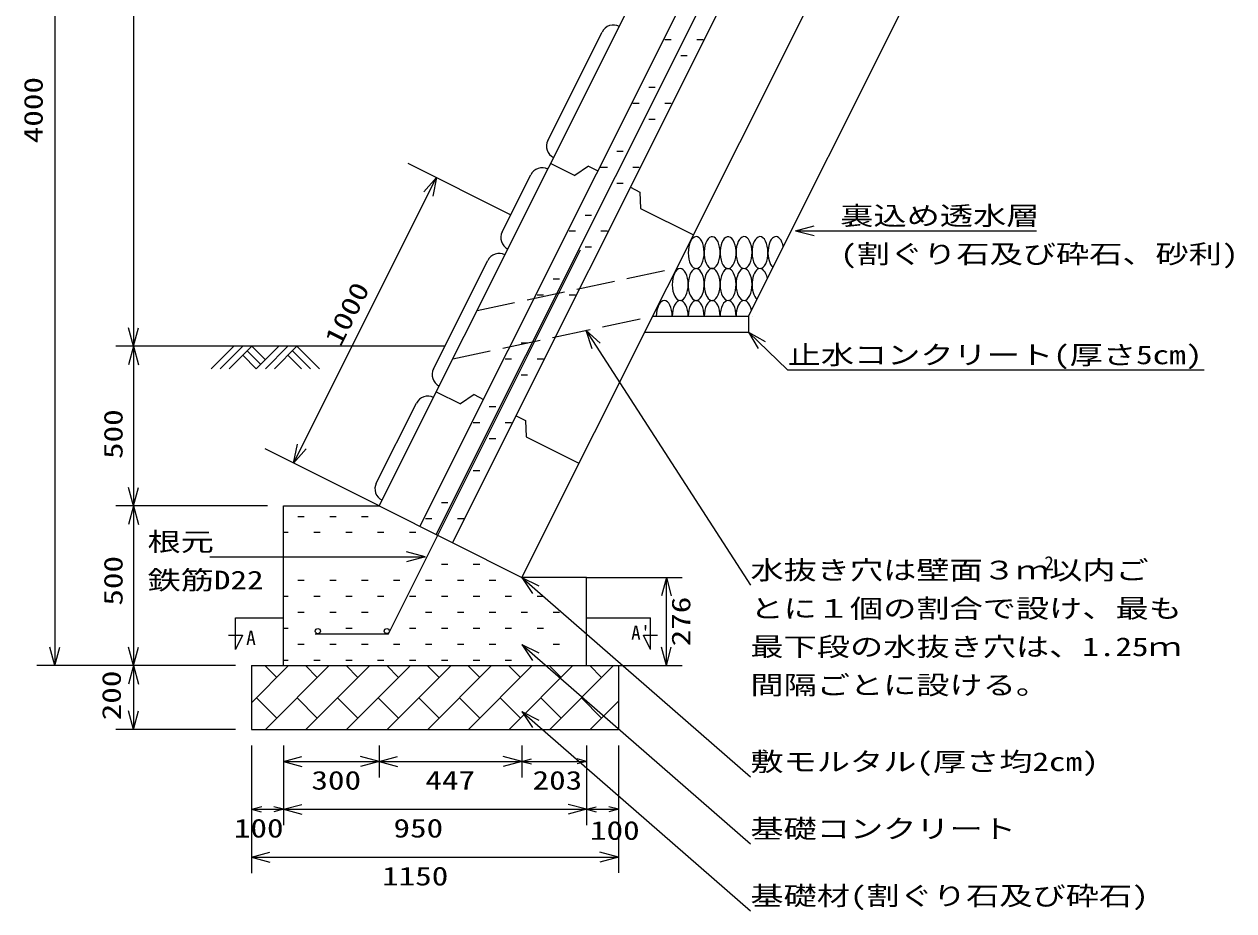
# Model space of a CAD drawing. Units: millimetres, scale not verified. Extents: x -10580 to 10511, y -7658 to 7278.
# Drawn here: x 5820 to 9610, y -488 to 2288 of the extents above; entities that cross this region are included whole.
import ezdxf
from ezdxf.enums import TextEntityAlignment as Align

# ---------------------------------------------------------------- set-up
doc = ezdxf.new("R2010")
doc.units = ezdxf.units.MM
doc.header["$LTSCALE"] = 40
doc.linetypes.add('DASHED3', pattern=[4, 3, -1])
doc.layers.add('0-0', color=7, linetype='Continuous')
doc.styles.add('ＭＳ ゴシック', font='')
doc.styles.get('ＭＳ ゴシック').set_extended_font_data('MS Gothic')

msp = doc.modelspace()

# ---------------------------------------------------------------- linework, layer by layer
at = {"layer": '0-0'}
for p, q in [((5915.79, 4279.69), (5915.79, 279.69)), ((6162.84, 4279.69), (6162.84, 1279.69)), ((7827.36, 2240.78), (7847.36, 2240.78)), ((7927.36, 2240.78), (7947.36, 2240.78)), ((7877.36, 2190.78), (7897.36, 2190.78)), ((7777.36, 2090.78), (7797.36, 2090.78)), ((7727.36, 2040.77), (7747.36, 2040.77)), ((7827.36, 2040.77), (7847.36, 2040.77)), ((7777.36, 1990.77), (7797.36, 1990.77)), ((7677.36, 1890.77), (7697.36, 1890.77)), ((7022.63, 1852.92), (7344.48, 1691.64)), ((7623.9, 1840.77), (7647.36, 1840.77)), ((7727.36, 1840.77), (7747.36, 1840.77)), ((7112.03, 1808.12), (7072.18, 1763.26)), ((7677.36, 1790.78), (7697.36, 1790.78)), ((7577.36, 1690.78), (7597.36, 1690.78)), ((7527.36, 1640.78), (7547.36, 1640.78)), ((7627.36, 1640.78), (7647.36, 1640.78)), ((8237.29, 1641.69), (8295.24, 1657.21)), ((8237.29, 1641.69), (8295.24, 1626.16)), ((8237.29, 1641.69), (8992.16, 1641.69)), ((7577.36, 1590.78), (7597.36, 1590.78)), ((7477.36, 1490.78), (7497.36, 1490.78)), ((7427.36, 1440.78), (7447.36, 1440.78)), ((7527.36, 1440.78), (7547.36, 1440.78)), ((6162.84, 1279.69), (6147.31, 1337.65)), ((6162.84, 1279.69), (6178.37, 1337.65)), ((7580.12, 1329.69), (8095.52, 531.93)), ((7580.12, 1329.69), (7624.62, 1289.44)), ((7580.12, 1329.69), (7598.53, 1272.58)), ((7377.36, 1290.78), (7397.36, 1290.78)), ((8089.15, 1323.72), (8120.27, 1272.43)), ((7138.04, 1279.69), (6107.05, 1279.69)), ((6162.84, 1279.69), (6147.31, 1221.73)), ((6162.84, 1279.69), (6178.37, 1221.73)), ((6162.84, 1279.69), (6162.84, 779.69)), ((6476.71, 1279.69), (6406, 1208.98)), ((6504.99, 1279.69), (6434.28, 1208.98)), ((6533.27, 1279.69), (6462.56, 1208.98)), ((6504.99, 1251.41), (6547.42, 1208.98)), ((6519.13, 1265.55), (6561.56, 1223.12)), ((6533.27, 1279.69), (6575.7, 1237.26)), ((6618.13, 1279.69), (6547.42, 1208.98)), ((6646.41, 1279.69), (6575.7, 1208.98)), ((6674.69, 1279.69), (6603.99, 1208.98)), ((6646.41, 1251.41), (6688.84, 1208.98)), ((6660.55, 1265.55), (6717.12, 1208.98)), ((6674.69, 1279.69), (6745.4, 1208.98)), ((7327.36, 1240.78), (7347.36, 1240.78)), ((7427.36, 1240.78), (7447.36, 1240.78)), ((7377.36, 1190.78), (7397.36, 1190.78)), ((8212.15, 1205.96), (9517.15, 1205.96)), ((7277.36, 1090.78), (7297.36, 1090.78)), ((7227.36, 1040.77), (7247.36, 1040.77)), ((7327.36, 1040.77), (7347.36, 1040.77)), ((7277.36, 990.77), (7297.36, 990.77)), ((6932.23, 779.69), (6574.61, 958.89)), ((6664.02, 914.09), (6676.1, 972.86)), ((6664.02, 914.09), (6703.86, 958.95)), ((7227.36, 890.77), (7247.36, 890.77)), ((6162.84, 779.69), (6147.31, 837.65)), ((6162.84, 779.69), (6178.37, 837.65)), ((6582.23, 779.69), (6107.05, 779.69)), ((6162.84, 779.69), (6147.31, 721.73)), ((6162.84, 779.69), (6178.37, 721.73)), ((7127.36, 790.77), (7147.36, 790.77)), ((6677.36, 747.18), (6697.36, 747.18)), ((6777.36, 747.18), (6797.36, 747.18)), ((6877.36, 747.18), (6897.36, 747.18)), ((7077.36, 740.77), (7097.36, 740.77)), ((7177.36, 740.77), (7197.36, 740.77)), ((6632.22, 697.18), (6647.36, 697.18)), ((6727.36, 697.18), (6747.36, 697.18)), ((6827.36, 697.18), (6847.36, 697.18)), ((6927.36, 697.18), (6947.36, 697.18)), ((7027.36, 697.18), (7047.36, 697.18)), ((7076.24, 620.67), (7018.29, 636.2)), ((7127.36, 597.18), (7147.36, 597.18)), ((7227.36, 597.18), (7247.36, 597.18)), ((6677.36, 547.18), (6697.36, 547.18)), ((6777.36, 547.18), (6797.36, 547.18)), ((6877.36, 547.18), (6897.36, 547.18)), ((6977.36, 547.18), (6997.36, 547.18)), ((7077.36, 547.18), (7097.36, 547.18)), ((7177.36, 547.18), (7197.36, 547.18)), ((7277.36, 547.18), (7297.36, 547.18)), ((7379.23, 555.69), (8095.52, -68.08)), ((7379.23, 555.69), (7433.13, 529.34)), ((7379.23, 555.69), (7412.73, 505.92)), ((7582.23, 555.69), (7882.23, 555.69)), ((7832.22, 555.69), (7816.7, 497.73)), ((7832.22, 555.69), (7847.76, 497.73)), ((7832.22, 279.69), (7832.22, 555.69)), ((6632.22, 497.18), (6647.36, 497.18)), ((6727.36, 497.18), (6747.36, 497.18)), ((6827.36, 497.18), (6847.36, 497.18)), ((6927.36, 497.18), (6947.36, 497.18)), ((7027.36, 497.18), (7047.36, 497.18)), ((7127.36, 497.18), (7147.36, 497.18)), ((7227.36, 497.18), (7247.36, 497.18)), ((7327.36, 497.18), (7347.36, 497.18)), ((7427.36, 497.18), (7447.36, 497.18)), ((6677.36, 447.18), (6697.36, 447.18)), ((6777.36, 447.18), (6797.36, 447.18)), ((6877.36, 447.18), (6897.36, 447.18)), ((7077.36, 447.18), (7097.36, 447.18)), ((7177.36, 447.18), (7197.36, 447.18)), ((7277.36, 447.18), (7297.36, 447.18)), ((7377.36, 447.18), (7397.36, 447.18)), ((7477.36, 447.18), (7497.36, 447.18)), ((6632.22, 397.18), (6647.36, 397.18)), ((6827.36, 397.18), (6847.36, 397.18)), ((7027.36, 397.18), (7047.36, 397.18)), ((7127.36, 397.18), (7147.36, 397.18)), ((7227.36, 397.18), (7247.36, 397.18)), ((7327.36, 397.18), (7347.36, 397.18)), ((7427.36, 397.18), (7447.36, 397.18)), ((6677.36, 347.18), (6697.36, 347.18)), ((6777.36, 347.18), (6797.36, 347.18)), ((6877.36, 347.18), (6897.36, 347.18)), ((6977.36, 347.18), (6997.36, 347.18)), ((7077.36, 347.18), (7097.36, 347.18)), ((7177.36, 347.18), (7197.36, 347.18)), ((7277.36, 347.18), (7297.36, 347.18)), ((7379.23, 345.69), (8095.52, -278.08)), ((7379.23, 345.69), (7433.13, 319.34)), ((7379.23, 345.69), (7412.73, 295.92)), ((7477.36, 347.18), (7497.36, 347.18)), ((5915.79, 279.69), (5900.26, 337.64)), ((5915.79, 279.69), (5931.32, 337.64)), ((6162.84, 279.69), (6147.31, 337.64)), ((6162.84, 279.69), (6178.37, 337.64)), ((7832.22, 279.69), (7816.7, 337.64)), ((7832.22, 279.69), (7847.76, 337.64)), ((6482.23, 279.69), (5860, 279.69)), ((6162.84, 279.69), (6147.31, 221.74)), ((6162.84, 279.69), (6178.37, 221.74)), ((6532.23, 163.56), (6648.36, 279.69)), ((6611.22, 242.55), (6574.09, 279.69)), ((6575.64, 79.69), (6775.64, 279.69)), ((6632.22, 297.18), (6647.36, 297.18)), ((6738.5, 242.55), (6701.37, 279.69)), ((6702.92, 79.69), (6902.92, 279.69)), ((6727.36, 297.18), (6747.36, 297.18)), ((6827.36, 297.18), (6847.36, 297.18)), ((6865.78, 242.55), (6828.64, 279.69)), ((6830.2, 79.69), (7030.2, 279.69)), ((6927.36, 297.18), (6947.36, 297.18)), ((6993.06, 242.55), (6955.92, 279.69)), ((6957.48, 79.69), (7157.48, 279.69)), ((7027.36, 297.18), (7047.36, 297.18)), ((7120.34, 242.55), (7083.2, 279.69)), ((7084.76, 79.69), (7284.76, 279.69)), ((7127.36, 297.18), (7147.36, 297.18)), ((7247.62, 242.55), (7210.48, 279.69)), ((7212.04, 79.69), (7412.04, 279.69)), ((7227.36, 297.18), (7247.36, 297.18)), ((7327.36, 297.18), (7347.36, 297.18)), ((7374.9, 242.55), (7337.76, 279.69)), ((7339.32, 79.69), (7539.31, 279.69)), ((7502.18, 242.55), (7465.04, 279.69)), ((7466.59, 79.69), (7666.59, 279.69)), ((7629.46, 242.55), (7592.32, 279.69)), ((7682.22, 279.69), (7882.23, 279.69)), ((6611.22, 115.27), (6547.59, 178.91)), ((6738.5, 115.27), (6674.86, 178.91)), ((6865.78, 115.27), (6802.14, 178.91)), ((6993.06, 115.27), (6929.42, 178.91)), ((7120.34, 115.27), (7056.7, 178.91)), ((7247.62, 115.27), (7183.98, 178.91)), ((7374.9, 115.27), (7311.26, 178.91)), ((7502.18, 115.27), (7438.54, 178.91)), ((7629.46, 115.27), (7565.82, 178.91)), ((7593.87, 79.69), (7682.22, 168.04)), ((6162.84, 79.69), (6147.31, 137.65)), ((6162.84, 79.69), (6178.37, 137.65)), ((7379.23, 135.69), (8095.52, -488.08)), ((7379.23, 135.69), (7433.13, 109.34)), ((7379.23, 135.69), (7412.73, 85.92)), ((6482.23, 79.69), (6107.05, 79.69)), ((6532.23, 29.69), (6532.23, -370.31)), ((6632.22, 29.69), (6632.22, -220.31)), ((6932.23, 29.69), (6932.23, -70.31)), ((7379.23, 29.69), (7379.23, -70.31)), ((7582.23, 29.69), (7582.23, -220.31)), ((7682.22, 29.69), (7682.22, -369.69)), ((6632.22, -20.31), (6690.18, -4.78)), ((6632.22, -20.31), (6932.23, -20.31)), ((6632.22, -20.31), (6690.18, -35.84)), ((6932.23, -20.31), (6874.27, -4.78)), ((6932.23, -20.31), (6874.27, -35.84)), ((6932.23, -20.31), (6990.18, -4.78)), ((6932.23, -20.31), (6990.18, -35.84)), ((7379.23, -20.31), (7321.27, -4.78)), ((7379.23, -20.31), (7321.27, -35.84)), ((7379.23, -20.31), (7409.23, -12.27)), ((7379.23, -20.31), (7409.23, -28.35)), ((7582.23, -20.31), (7552.23, -12.27)), ((7582.23, -20.31), (7552.23, -28.35)), ((6532.23, -170.31), (6564.91, -161.55)), ((6532.23, -170.31), (6562.22, -178.35)), ((6632.22, -170.31), (6602.23, -162.27)), ((6632.22, -170.31), (6602.23, -178.35)), ((6632.22, -170.31), (6690.18, -185.84)), ((6632.22, -170.31), (7582.23, -170.31)), ((7582.23, -170.31), (7524.27, -154.78)), ((7582.23, -170.31), (7524.27, -185.84)), ((7582.23, -170.31), (7612.23, -162.27)), ((7582.23, -170.31), (7612.23, -178.35)), ((7582.23, -170.31), (7682.22, -170.31)), ((7682.22, -170.31), (7652.22, -162.27)), ((7682.22, -170.31), (7652.22, -178.35)), ((6532.23, -320.31), (6590.18, -304.78)), ((6532.23, -320.31), (6590.18, -335.84)), ((6532.23, -320.31), (7682.22, -320.31)), ((7682.22, -320.31), (7624.27, -304.78)), ((7682.22, -320.31), (7624.27, -335.84))]:
    msp.add_line(p, q, dxfattribs=at)
at = {"layer": '0-0', "color": 2}
for p, q in [((6932.23, 779.69), (8686.14, 4279.69)), ((7379.23, 555.69), (9245.38, 4279.69)), ((7060.07, 715.62), (8780.53, 4148.86)), ((7161.99, 664.55), (8882.45, 4097.79)), ((8089.15, 1373.72), (9395.05, 3979.69)), ((7460.96, 1924.08), (7631.2, 2263.82)), ((7469.84, 1852.52), (7545.83, 1814.44)), ((7588.35, 1843.47), (7545.83, 1814.44)), ((7588.35, 1843.47), (7617.85, 1828.69)), ((7317.6, 1638), (7407.2, 1816.8)), ((7719.77, 1777.61), (7749.27, 1762.83)), ((7749.27, 1762.83), (7751.46, 1711.4)), ((7751.46, 1711.4), (7916.84, 1628.52)), ((7102.55, 1208.86), (7272.79, 1548.6)), ((7789.15, 1373.72), (8089.15, 1373.72)), ((8089.15, 1373.72), (8089.15, 1323.72)), ((7764.1, 1323.72), (8089.15, 1323.72)), ((7111.43, 1137.3), (7187.42, 1099.22)), ((6923.34, 851.25), (7048.79, 1101.58)), ((7229.93, 1128.25), (7187.42, 1099.22)), ((7229.93, 1128.25), (7259.44, 1113.47)), ((7361.36, 1062.39), (7390.86, 1047.61)), ((7390.86, 1047.61), (7393.05, 996.18)), ((7393.05, 996.18), (7558.43, 913.3)), ((6632.22, 279.69), (6632.22, 779.69)), ((6632.22, 779.69), (6932.23, 779.69)), ((6932.23, 779.69), (7379.23, 555.69)), ((7582.23, 555.69), (7379.23, 555.69)), ((7582.23, 279.69), (7582.23, 555.69)), ((6532.23, 279.69), (6532.23, 79.69)), ((6532.23, 279.69), (7682.22, 279.69)), ((7682.22, 279.69), (7682.22, 79.69)), ((6532.23, 79.69), (7682.22, 79.69))]:
    msp.add_line(p, q, dxfattribs=at)
at = {"layer": '0-0', "color": 5}
msp.add_line((7111.03, 690.09), (8851.65, 4163.56), dxfattribs=at)
at = {"layer": '0-0', "linetype": 'DASHED3'}
for p, q in [((7239.11, 1392.1), (7865.31, 1525.71)), ((7162.95, 1240.12), (7789.15, 1373.72))]:
    msp.add_line(p, q, dxfattribs=at)
at = {"layer": '0-0', "color": 3}
for p in [(7582.23, 429.69), (7782.23, 329.69)]:
    msp.add_line(p, (7782.23, 429.69), dxfattribs=at)
at = {"layer": '0-0'}
for points in [[(6664.02, 914.09), (7112.03, 1808.12), (7099.95, 1749.35)], [(8212.15, 1205.96), (8089.15, 1323.72), (8141.75, 1294.86)], [(6162.84, 779.69), (6162.84, 279.69), (6162.84, 79.69)], [(6401.47, 620.67), (7076.24, 620.67), (7018.29, 605.14)], [(6932.23, -20.31), (7379.23, -20.31), (7582.23, -20.31)], [(6532.23, -170.31), (6632.22, -170.31), (6690.18, -154.78)]]:
    msp.add_lwpolyline(points, dxfattribs=at)
at = {"layer": '0-0', "color": 5}
msp.add_lwpolyline([(6732.23, 379.69), (6961.08, 379.69), (7563.51, 1581.87)], dxfattribs=at)
at = {"layer": '0-0', "color": 3}
for points in [[(6482.22, 329.69), (6482.22, 429.69), (6632.22, 429.69)], [(6459.87, 375.33), (6503.7, 375.33), (6482.22, 329.69)], [(7782.23, 329.69), (7761.07, 375.33), (7804.91, 375.33)]]:
    msp.add_lwpolyline(points, dxfattribs=at)
at = {"layer": '0-0', "color": 5}
for centre in [(6740.23, 387.69), (6956.21, 387.78)]:
    msp.add_circle(centre, 8, dxfattribs=at)
at = {"layer": '0-0', "color": 2}
for centre, start, end in [((7666.97, 2245.9), 63.38148, 153.38376), ((7496.72, 1906.16), 153.38359, 243.38434), ((7442.96, 1798.88), 63.38333, 153.38376), ((7353.36, 1620.08), 153.38383, 243.384), ((7308.56, 1530.67), 63.38148, 153.38376), ((7138.31, 1190.94), 153.38359, 243.38434), ((7084.55, 1083.66), 63.38333, 153.38376), ((6959.11, 833.33), 153.38383, 243.384)]:
    msp.add_arc(centre, 40, start, end, dxfattribs=at)
at = {"layer": '0-0'}
for centre, start_param, end_param in [((7925.64, 1573.09), 3.1604281, 9.4436108), ((7975.64, 1573.09), 3.2783111, 9.5614937), ((8025.64, 1573.09), 3.0422709, 9.3254535), ((8075.64, 1573.09), 3.1598819, 9.4430646), ((8125.64, 1573.09), 3.1597035, 9.4428861), ((8175.64, 1573.09), 5.1076889, 9.0272455), ((7875.64, 1473.09), 3.1604281, 9.4436108), ((7925.64, 1473.09), 3.2783111, 9.5614937), ((7975.64, 1473.09), 3.0422709, 9.3254535), ((8025.64, 1473.09), 3.1598819, 9.4430646), ((8075.64, 1473.09), 3.1597035, 9.4428861), ((8125.64, 1473.09), 5.1111374, 9.0238039), ((7825.64, 1373.09), 4.7249666, 7.8414041), ((7875.64, 1373.09), 4.7249644, 7.8414062), ((7925.64, 1373.09), 4.7249666, 7.8414062), ((7975.64, 1373.09), 4.7249666, 7.8414062), ((8025.64, 1373.09), 4.7249644, 7.8414062), ((8075.64, 1373.09), 5.1145292, 7.8414062), ((8075.64, 1373.09), 4.7249644, 4.7249666)]:
    msp.add_ellipse(centre, major_axis=(0, 50), ratio=0.5, start_param=start_param, end_param=end_param, dxfattribs=at)

# ---------------------------------------------------------------- texts
at = {"layer": '0-0', "style": 'ＭＳ ゴシック', "width": 1.3}
for s, rotation, p in [('4000', 90, (5895.56, 1915.53)), ('1000', 63.384, (6826.84, 1267.74)), ('500', 90, (6145.91, 926.77)), ('500', 90, (6145.91, 467.48)), ('276', 90, (7924.84, 340.01)), ('200', 90, (6140.46, 108.48))]:
    msp.add_text(s, height=58.65, rotation=rotation, dxfattribs=at).set_placement(p, align=Align.BOTTOM_LEFT)
for s, p in [('裏込め透水層', (8377.16, 1641.69)), ('(割ぐり石及び砕石、砂利)', (8377.16, 1521.69)), ('止水コンクリート(厚さ5cm)', (8212.15, 1205.96)), ('根元', (6206.47, 620.67)), ('水抜き穴は壁面３ｍ以内ご', (8095.52, 531.93)), ('鉄筋D22', (6206.47, 500.67)), ('とに１個の割合で設け、最も', (8095.52, 411.92)), ('最下段の水抜き穴は、1.25ｍ', (8095.52, 291.92)), ('間隔ごとに設ける。', (8095.52, 171.92)), ('敷モルタル(厚さ均2cm)', (8095.52, -68.08)), ('300', (6720.01, -126.27)), ('447', (7077.2, -126.27)), ('203', (7412.96, -126.27)), ('100', (6477.12, -276.29)), ('950', (6977.19, -276.29)), ('100', (7592.97, -283.44)), ('基礎コンクリート', (8095.52, -278.08)), ('1150', (6941.47, -426.31)), ('基礎材(割ぐり石及び砕石)', (8095.52, -488.08))]:
    msp.add_text(s, height=58.65, dxfattribs=at).set_placement(p, align=Align.BOTTOM_LEFT)
at = {"layer": '0-0', "color": 4, "style": 'ＭＳ ゴシック'}
for s, p in [('2', (9016.35, 565.33)), ('A', (6515.65, 331.49)), ("A'", (7721.83, 347.29))]:
    msp.add_text(s, height=43.99, dxfattribs=at).set_placement(p, align=Align.BOTTOM_LEFT)

doc.saveas('drawing.dxf')
